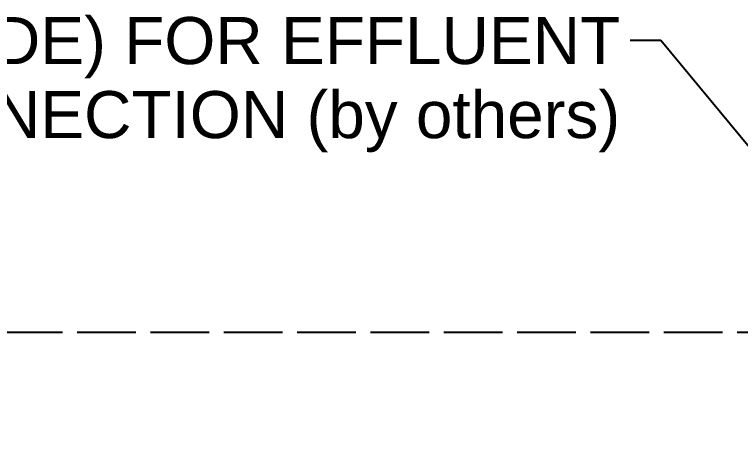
# Model space of a CAD drawing. Header units: inches. Extents: x 20 to 536, y 8 to 344.
# Drawn here: x 81.52 to 118.59, y 154.08 to 176.22 of the extents above; entities that cross this region are included whole.
import ezdxf

# ---------------------------------------------------------------- set-up
doc = ezdxf.new("R2010")
doc.units = ezdxf.units.IN
doc.header["$LTSCALE"] = 16
doc.header["$MEASUREMENT"] = 0
doc.linetypes.add('DASHED_SPACE', pattern=[0.2067, 0.1654, -0.0413])
doc.layers.add('Sketch Geometry (ANSI)', color=7, linetype='Continuous', lineweight=25)
doc.layers.add('Symbol (ANSI)', color=7, linetype='Continuous', lineweight=25)
doc.styles.add('Standard D-E', font='arial.ttf')
doc.dimstyles.new('in [mm] D-E NeptuneBenson$7', dxfattribs={"dimscale": 16, "dimtxt": 0.15, "dimasz": 0.098425, "dimexe": 0.125, "dimexo": 0.063, "dimgap": 0.031496, "dimtad": 0, "dimtih": 1, "dimtoh": 1, "dimdec": 4, "dimrnd": 1e-08, "dimzin": 3, "dimdsep": 46, "dimlunit": 5, "dimtxsty": 'Standard D-E', "dimcen": 0.09, "dimdle": 0.393701, "dimclrd": 256, "dimclre": 256, "dimclrt": 256, "dimadec": 1, "dimazin": 1, "dimtfac": 1, "dimtofl": 0, "dimtmove": 0, "dimatfit": 3, "dimfxl": 1, "dimfrac": 1, "dimtolj": 1, "dimtzin": 4, "dimlwd": -1, "dimlwe": -1, "dimarcsym": 0})

msp = doc.modelspace()

# ---------------------------------------------------------------- linework, layer by layer
at = {"layer": 'Sketch Geometry (ANSI)', "linetype": 'DASHED_SPACE', "ltscale": 1.132117}
msp.add_line((24.81537, 160.0098), (148.37187, 160.0098), dxfattribs=at)

# ---------------------------------------------------------------- texts
at = {"layer": 'Symbol (ANSI)', "insert": (112.44934, 176.09015), "char_height": 2.4000001, "width": 75.2670769, "attachment_point": 3, "line_spacing_factor": 0.944221, "style": 'Standard D-E'}
msp.add_mtext('\\fArial|b0|i0;1/4 in [6.35 mm] FPT (FARSIDE) FOR EFFLUENT\\P\\fArial|b0|i0;PRESSURE GAUGE CONNECTION (by others)', dxfattribs=at)

# ---------------------------------------------------------------- leaders
at = {"layer": 'Symbol (ANSI)', "annotation_type": 0, "has_hookline": 1, "hookline_direction": 1, "text_width": 74.83056}
msp.add_leader([(131.09041, 154.86583), (114.52808, 174.89015), (112.95327, 174.89015)], dimstyle='in [mm] D-E NeptuneBenson$7', override={"dimasz": 0.098425, "dimtad": 0, "dimldrblk": 'Dot'}, dxfattribs=at)

doc.saveas('drawing.dxf')
